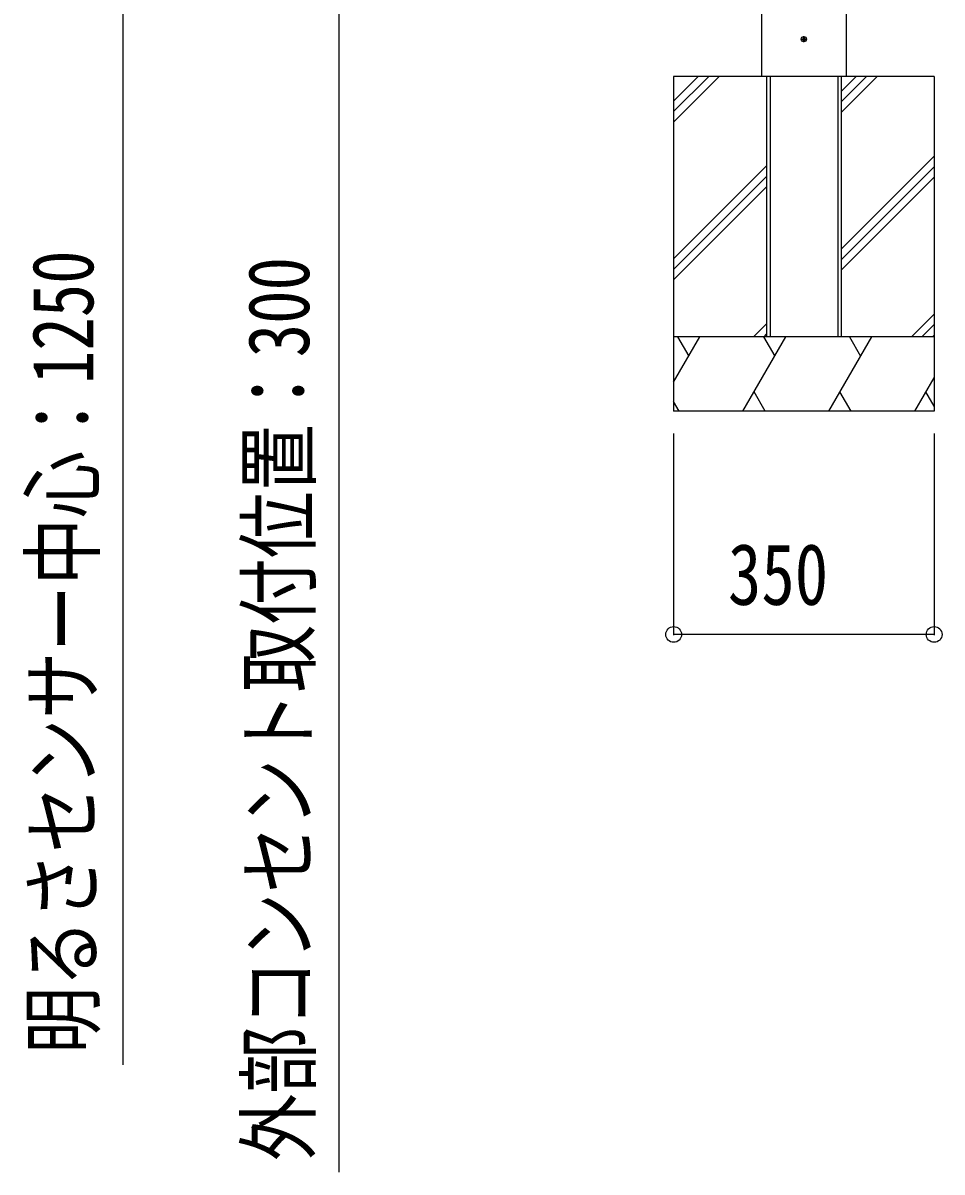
# Model space of a CAD drawing. Units: millimetres, scale not verified. Extents: x -10512 to 10512, y -7425 to 7425.
# Drawn here: x -8637 to -7402, y 513 to 2057 of the extents above; entities that cross this region are included whole.
import ezdxf
from ezdxf.enums import TextEntityAlignment as Align

# ---------------------------------------------------------------- set-up
doc = ezdxf.new("R2010")
doc.units = ezdxf.units.MM
doc.header["$LTSCALE"] = 40
for name, color, linetype in [('0-4_YKK_13', 4, 'Continuous'), ('0-5_YKK_A1', 4, 'Continuous'), ('0-6_YKK_D', 6, 'Continuous')]:
    doc.layers.add(name, color=color, linetype=linetype)
doc.styles.add('ＭＳ ゴシック', font='')
doc.styles.get('ＭＳ ゴシック').set_extended_font_data('MS Gothic')

msp = doc.modelspace()

# ---------------------------------------------------------------- linework, layer by layer
at = {"layer": '0-4_YKK_13'}
for p, q in [((-7587.45, 2031.35), (-7587.45, 2039.65)), ((-7591.6, 2035.5), (-7583.3, 2035.5)), ((-7589.5, 2035.85), (-7589.5, 2035.15)), ((-7589.5, 2035.85), (-7588.3, 2035.85)), ((-7589.5, 2035.15), (-7588.3, 2035.15)), ((-7587.8, 2037.55), (-7587.1, 2037.55)), ((-7587.8, 2037.55), (-7587.8, 2036.35)), ((-7587.8, 2034.65), (-7587.8, 2033.45)), ((-7587.8, 2033.45), (-7587.1, 2033.45)), ((-7587.1, 2037.55), (-7587.1, 2036.35)), ((-7587.1, 2034.65), (-7587.1, 2033.45)), ((-7586.6, 2035.85), (-7585.4, 2035.85)), ((-7586.6, 2035.15), (-7585.4, 2035.15)), ((-7585.4, 2035.85), (-7585.4, 2035.15))]:
    msp.add_line(p, q, dxfattribs=at)
msp.add_circle((-7587.45, 2035.5), 3.5, dxfattribs=at)
for centre, start, end in [((-7588.3, 2036.35), 270, 0), ((-7588.3, 2034.65), 0, 90), ((-7586.6, 2036.35), 180, 270), ((-7586.6, 2034.65), 90, 180)]:
    msp.add_arc(centre, 0.5, start, end, dxfattribs=at)
at = {"layer": '0-5_YKK_A1'}
for p, q in [((-7644.45, 3553), (-7644.45, 1985.5)), ((-7530.45, 3553), (-7530.45, 1985.5)), ((-7762.45, 1985.5), (-7762.45, 1535.5)), ((-7637.45, 1985.5), (-7762.45, 1985.5)), ((-7762.45, 1952.4), (-7729.35, 1985.5)), ((-7762.45, 1938.26), (-7715.21, 1985.5)), ((-7762.45, 1924.11), (-7701.06, 1985.5)), ((-7530.45, 1985.5), (-7644.45, 1985.5)), ((-7637.45, 1985.5), (-7637.45, 1635.5)), ((-7632.95, 1985.5), (-7632.95, 1635.5)), ((-7541.95, 1985.5), (-7541.95, 1635.5)), ((-7412.45, 1985.5), (-7537.45, 1985.5)), ((-7537.45, 1985.5), (-7537.45, 1635.5)), ((-7537.45, 1965.27), (-7517.22, 1985.5)), ((-7537.45, 1951.12), (-7503.07, 1985.5)), ((-7537.45, 1936.98), (-7488.93, 1985.5)), ((-7412.45, 1985.5), (-7412.45, 1535.5)), ((-7537.45, 1753.13), (-7412.45, 1878.13)), ((-7762.45, 1740.27), (-7637.45, 1865.27)), ((-7537.45, 1738.99), (-7412.45, 1863.99)), ((-7762.45, 1726.12), (-7637.45, 1851.12)), ((-7537.45, 1724.85), (-7412.45, 1849.85)), ((-7762.45, 1711.98), (-7637.45, 1836.98)), ((-7655.08, 1635.5), (-7637.45, 1653.13)), ((-7442.95, 1635.5), (-7412.45, 1666)), ((-7640.94, 1635.5), (-7637.45, 1638.99)), ((-7428.81, 1635.5), (-7412.45, 1651.86)), ((-7414.67, 1635.5), (-7412.45, 1637.72)), ((-7412.45, 1635.5), (-7762.45, 1635.5)), ((-7762.45, 1574.33), (-7727.13, 1635.5)), ((-7757.13, 1635.5), (-7742.13, 1609.52)), ((-7669.4, 1535.5), (-7611.66, 1635.5)), ((-7641.66, 1635.5), (-7626.66, 1609.52)), ((-7553.93, 1535.5), (-7496.19, 1635.5)), ((-7526.19, 1635.5), (-7511.19, 1609.52)), ((-7438.46, 1535.5), (-7412.45, 1580.55)), ((-7639.4, 1535.5), (-7654.4, 1561.48)), ((-7523.93, 1535.5), (-7538.93, 1561.48)), ((-7412.45, 1542.42), (-7423.46, 1561.48)), ((-7754.87, 1535.5), (-7762.45, 1548.63)), ((-7412.45, 1535.5), (-7762.45, 1535.5))]:
    msp.add_line(p, q, dxfattribs=at)
at = {"layer": '0-6_YKK_D'}
for p, q in [((-7762.45, 1505.5), (-7762.45, 1234.5)), ((-7412.45, 1505.5), (-7412.45, 1234.5)), ((-7412.45, 1235.5), (-7762.45, 1235.5))]:
    msp.add_line(p, q, dxfattribs=at)
for points in [[(-8502.45, 3335.5), (-8502.45, 2085.5), (-8502.45, 657)], [(-8212.45, 2385.5), (-8212.45, 2085.5), (-8212.45, 513)]]:
    msp.add_lwpolyline(points, dxfattribs=at)
for centre in [(-7762.45, 1235.5), (-7412.45, 1235.5)]:
    msp.add_circle(centre, 10.62, dxfattribs=at)

# ---------------------------------------------------------------- texts
at = {"layer": '0-6_YKK_D', "style": 'ＭＳ ゴシック', "width": 0.8}
for s, p in [('明るさセンサー中心：1250', (-8517.45, 672)), ('外部コンセント取付位置：300', (-8227.45, 528))]:
    msp.add_text(s, height=82.48, rotation=90, dxfattribs=at).set_placement(p, align=Align.BOTTOM_LEFT)
msp.add_text('350', height=82.48, dxfattribs=at).set_placement((-7689.45, 1250.5), align=Align.BOTTOM_LEFT)

doc.saveas('drawing.dxf')
